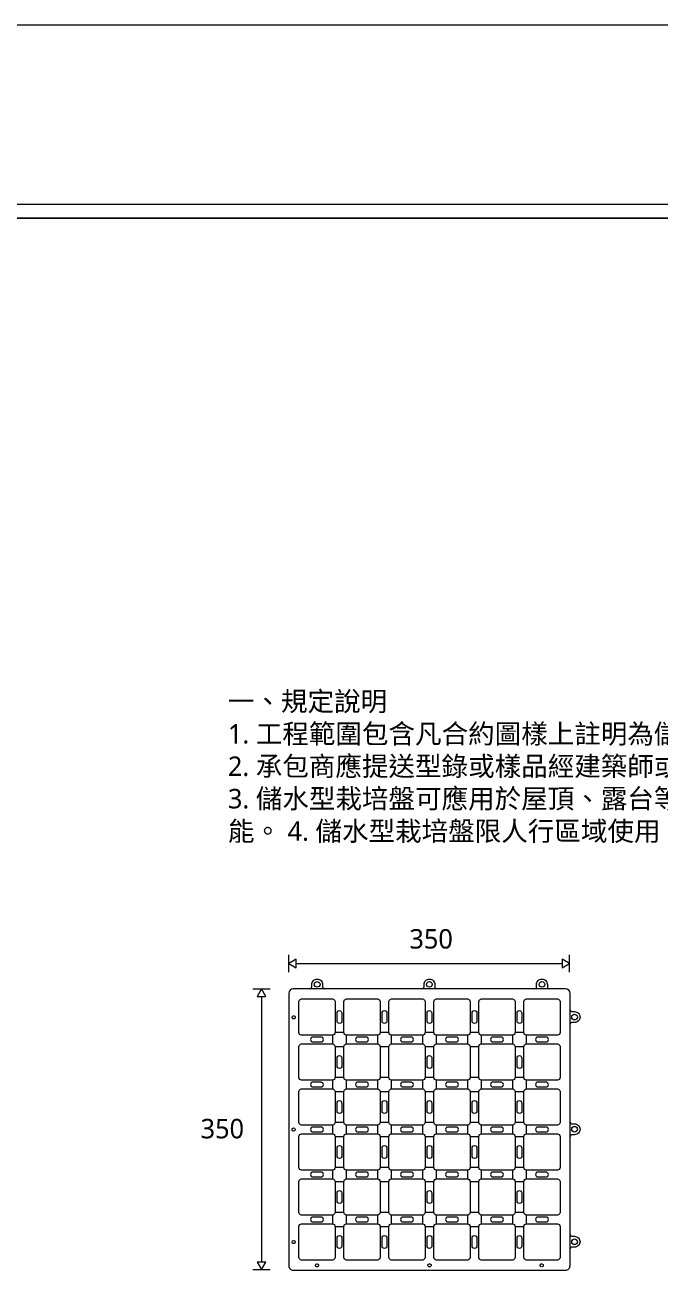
# Model space of a CAD drawing. Header units: millimetres. Extents: x 438 to 4638, y 478 to 3448.
# Drawn here: x 1989 to 2642, y 2168 to 3448 of the extents above; entities that cross this region are included whole.
import ezdxf

# ---------------------------------------------------------------- set-up
doc = ezdxf.new("R2010")
doc.units = ezdxf.units.MM
doc.linetypes.add('DASHED2', pattern=[0.375, 0.25, -0.125])
doc.linetypes.add('HIDDEN2', pattern=[0.1875, 0.125, -0.0625])
doc.styles.get("Standard").update_dxf_attribs({"font": 'arial.ttf'})
doc.styles.add('微軟正黑體-20', font='Microsoft JhengHei.ttf', dxfattribs={"height": 20})

msp = doc.modelspace()

# ---------------------------------------------------------------- linework, layer by layer
at = {"lineweight": 5}
for p, q in [((438.5, 3448.4, -163.2), (4638.5, 3448.4, -163.2)), ((625.5, 3249.6, -163.2), (4451.4, 3249.6, -163.2)), ((4451.4, 3249.6, -163.2), (625.5, 3249.6, -163.2)), ((2260.2, 2474.6), (2260.2, 2492.5)), ((2267.9, 2483.6), (2541.1, 2483.6)), ((2548.8, 2474.6), (2548.8, 2492.5)), ((2223.1, 2457.3), (2241, 2457.3)), ((2232, 2449.7), (2232, 2176.5)), ((2223.1, 2168.8), (2241, 2168.8))]:
    msp.add_line(p, q, dxfattribs=at)
at = {"color": 4, "lineweight": 5}
msp.add_line((4465.6, 3263.8, -163.2), (611.3, 3263.8, -163.2), dxfattribs=at)
at = {"lineweight": 5}
for points in [[(2267.9, 2488), (2260.2, 2483.6), (2267.9, 2479.1)], [(2541.1, 2479.1), (2548.8, 2483.6), (2541.1, 2488)], [(2236.5, 2449.7), (2232, 2457.3), (2227.6, 2449.7)], [(2227.6, 2176.5), (2232, 2168.8), (2236.5, 2176.5)]]:
    msp.add_lwpolyline(points, close=True, dxfattribs=at)
for points in [[(2296.8, 2457.3), (2281.9, 2457.3, 0.343778), (2283.8, 2459.7), (2283.8, 2462, -0.414214), (2289.4, 2467.5, -0.414214), (2294.9, 2462), (2294.9, 2459.7, 0.347226), (2296.8, 2457.3, 1.266373)], [(2412.2, 2457.3), (2397.3, 2457.3, 0.343778), (2399.2, 2459.7), (2399.2, 2462, -0.414214), (2404.8, 2467.5, -0.414214), (2410.3, 2462), (2410.3, 2459.7, 0.347226), (2412.2, 2457.3, 1.266373)], [(2527.9, 2457.3), (2512.9, 2457.3, 0.343778), (2514.8, 2459.7), (2514.8, 2462, -0.414214), (2520.4, 2467.5, -0.414214), (2526, 2462), (2526, 2459.7, 0.347226), (2527.9, 2457.3, 1.266373)], [(2309.8, 2432.6, -0.411357), (2312.3, 2435, -0.410844), (2314.7, 2432.6), (2314.7, 2424.3, -0.414225), (2312.3, 2421.8, -0.414202), (2309.8, 2424.3), (2309.8, 2432.6)], [(2356, 2432.6, -0.411357), (2358.5, 2435, -0.410844), (2361, 2432.6), (2361, 2424.3, -0.414225), (2358.5, 2421.8, -0.414202), (2356, 2424.3), (2356, 2432.6)], [(2402.3, 2432.6, -0.411357), (2404.8, 2435, -0.410844), (2407.2, 2432.6), (2407.2, 2424.3, -0.414225), (2404.8, 2421.8, -0.414202), (2402.3, 2424.3), (2402.3, 2432.6)], [(2448.5, 2432.6, -0.411357), (2451, 2435, -0.410844), (2453.5, 2432.6), (2453.5, 2424.3, -0.414225), (2451, 2421.8, -0.414202), (2448.5, 2424.3), (2448.5, 2432.6)], [(2494.8, 2432.6, -0.411357), (2497.3, 2435, -0.410844), (2499.7, 2432.6), (2499.7, 2424.3, -0.414225), (2497.3, 2421.8, -0.414202), (2494.8, 2424.3), (2494.8, 2432.6)], [(2549.3, 2421), (2549.3, 2435.9, 0.343778), (2551.7, 2434), (2553.9, 2434, -0.414214), (2559.5, 2428.4, -0.414214), (2553.9, 2422.9), (2551.7, 2422.9, 0.347226), (2549.3, 2421, 1.266373)], [(2285, 2402.8), (2293.3, 2402.8, 0.414197), (2295.7, 2405.3, 0.412492), (2293.3, 2407.8), (2285, 2407.8, 0.41735), (2282.5, 2405.3, 0.406288), (2285, 2402.8, -0.983708)], [(2305.1, 2409.8), (2305.1, 2400.8, -0.414114), (2307.7, 2398.2), (2316.8, 2398.2, -0.414354), (2319.4, 2400.8), (2319.4, 2409.8, -0.414114), (2316.8, 2412.5), (2307.7, 2412.5, -0.414114), (2305.1, 2409.8, 1.000341)], [(2331.3, 2402.8), (2339.5, 2402.8, 0.414197), (2342, 2405.3, 0.412492), (2339.5, 2407.8), (2331.2, 2407.8, 0.41735), (2328.8, 2405.3, 0.406288), (2331.2, 2402.8, -0.983708)], [(2351.4, 2409.9), (2351.4, 2400.8, -0.414114), (2354, 2398.2), (2363.1, 2398.2, -0.414354), (2365.7, 2400.8), (2365.7, 2409.9, -0.414114), (2363.1, 2412.5), (2354, 2412.5, -0.414114), (2351.4, 2409.9, 1.000341)], [(2377.5, 2402.8), (2385.8, 2402.8, 0.414197), (2388.2, 2405.3, 0.412492), (2385.8, 2407.8), (2377.5, 2407.8, 0.41735), (2375, 2405.3, 0.406288), (2377.5, 2402.8, -0.983708)], [(2397.6, 2409.9), (2397.6, 2400.8, -0.414114), (2400.2, 2398.2), (2409.3, 2398.2, -0.414354), (2411.9, 2400.8), (2411.9, 2409.9, -0.414114), (2409.3, 2412.5), (2400.2, 2412.5, -0.414114), (2397.6, 2409.9, 1.000341)], [(2423.8, 2402.8), (2432, 2402.8, 0.414197), (2434.5, 2405.3, 0.412492), (2432, 2407.8), (2423.7, 2407.8, 0.41735), (2421.3, 2405.3, 0.406288), (2423.7, 2402.8, -0.983708)], [(2443.9, 2409.9), (2443.9, 2400.8, -0.414114), (2446.5, 2398.2), (2455.5, 2398.2, -0.414354), (2458.2, 2400.8), (2458.2, 2409.9, -0.414114), (2455.5, 2412.5), (2446.5, 2412.5, -0.414114), (2443.9, 2409.9, 1.000341)], [(2470, 2402.8), (2478.3, 2402.8, 0.414197), (2480.7, 2405.3, 0.412492), (2478.3, 2407.8), (2470, 2407.8, 0.41735), (2467.5, 2405.3, 0.406288), (2470, 2402.8, -0.983708)], [(2490.1, 2409.9), (2490.1, 2400.8, -0.414114), (2492.7, 2398.2), (2501.8, 2398.2, -0.414354), (2504.4, 2400.8), (2504.4, 2409.9, -0.414114), (2501.8, 2412.5), (2492.7, 2412.5, -0.414114), (2490.1, 2409.9, 1.000341)], [(2516.2, 2402.8), (2524.5, 2402.8, 0.414197), (2527, 2405.3, 0.412492), (2524.5, 2407.8), (2516.2, 2407.8, 0.41735), (2513.8, 2405.3, 0.406288), (2516.2, 2402.8, -0.983708)], [(2309.8, 2386.3, -0.411357), (2312.3, 2388.8, -0.410844), (2314.7, 2386.3), (2314.7, 2378.1, -0.414225), (2312.3, 2375.6, -0.414202), (2309.8, 2378.1), (2309.8, 2386.3)], [(2402.3, 2386.3, -0.411357), (2404.8, 2388.8, -0.410844), (2407.2, 2386.3), (2407.2, 2378.1, -0.414225), (2404.8, 2375.6, -0.414202), (2402.3, 2378.1), (2402.3, 2386.3)], [(2494.8, 2386.3, -0.411357), (2497.3, 2388.8, -0.410844), (2499.7, 2386.3), (2499.7, 2378.1, -0.414225), (2497.3, 2375.6, -0.414202), (2494.8, 2378.1), (2494.8, 2386.3)], [(2285, 2356.6), (2293.3, 2356.6, 0.414197), (2295.7, 2359.1, 0.412492), (2293.3, 2361.5), (2285, 2361.5, 0.41735), (2282.5, 2359.1, 0.406288), (2285, 2356.6, -0.983708)], [(2305.1, 2363.6), (2305.1, 2354.5, -0.414114), (2307.7, 2351.9), (2316.8, 2351.9, -0.414354), (2319.4, 2354.5), (2319.4, 2363.6, -0.414114), (2316.8, 2366.2), (2307.7, 2366.2, -0.414114), (2305.1, 2363.6, 1.000341)], [(2331.3, 2356.6), (2339.5, 2356.6, 0.414197), (2342, 2359.1, 0.412492), (2339.5, 2361.5), (2331.2, 2361.5, 0.41735), (2328.8, 2359.1, 0.406288), (2331.2, 2356.6, -0.983708)], [(2351.4, 2363.6), (2351.4, 2354.5, -0.414114), (2354, 2351.9), (2363.1, 2351.9, -0.414354), (2365.7, 2354.5), (2365.7, 2363.6, -0.414114), (2363.1, 2366.2), (2354, 2366.2, -0.414114), (2351.4, 2363.6, 1.000341)], [(2377.5, 2356.6), (2385.8, 2356.6, 0.414197), (2388.2, 2359.1, 0.412492), (2385.8, 2361.5), (2377.5, 2361.5, 0.41735), (2375, 2359.1, 0.406288), (2377.5, 2356.6, -0.983708)], [(2397.6, 2363.6), (2397.6, 2354.5, -0.414114), (2400.2, 2351.9), (2409.3, 2351.9, -0.414354), (2411.9, 2354.5), (2411.9, 2363.6, -0.414114), (2409.3, 2366.2), (2400.2, 2366.2, -0.414114), (2397.6, 2363.6, 1.000341)], [(2423.8, 2356.6), (2432, 2356.6, 0.414197), (2434.5, 2359.1, 0.412492), (2432, 2361.5), (2423.7, 2361.5, 0.41735), (2421.3, 2359.1, 0.406288), (2423.7, 2356.6, -0.983708)], [(2443.9, 2363.6), (2443.9, 2354.5, -0.414114), (2446.5, 2351.9), (2455.5, 2351.9, -0.414354), (2458.2, 2354.5), (2458.2, 2363.6, -0.414114), (2455.5, 2366.2), (2446.5, 2366.2, -0.414114), (2443.9, 2363.6, 1.000341)], [(2470, 2356.6), (2478.3, 2356.6, 0.414197), (2480.7, 2359.1, 0.412492), (2478.3, 2361.5), (2470, 2361.5, 0.41735), (2467.5, 2359.1, 0.406288), (2470, 2356.6, -0.983708)], [(2490.1, 2363.6), (2490.1, 2354.5, -0.414114), (2492.7, 2351.9), (2501.8, 2351.9, -0.414354), (2504.4, 2354.5), (2504.4, 2363.6, -0.414114), (2501.8, 2366.2), (2492.7, 2366.2, -0.414114), (2490.1, 2363.6, 1.000341)], [(2516.2, 2356.6), (2524.5, 2356.6, 0.414197), (2527, 2359.1, 0.412492), (2524.5, 2361.5), (2516.2, 2361.5, 0.41735), (2513.8, 2359.1, 0.406288), (2516.2, 2356.6, -0.983708)], [(2309.8, 2340.1, -0.411357), (2312.3, 2342.5, -0.410844), (2314.7, 2340.1), (2314.7, 2331.8, -0.414225), (2312.3, 2329.3, -0.414202), (2309.8, 2331.8), (2309.8, 2340.1)], [(2356, 2340.1, -0.411357), (2358.5, 2342.5, -0.410844), (2361, 2340.1), (2361, 2331.8, -0.414225), (2358.5, 2329.3, -0.414202), (2356, 2331.8), (2356, 2340.1)], [(2402.3, 2340.1, -0.411357), (2404.8, 2342.5, -0.410844), (2407.2, 2340.1), (2407.2, 2331.8, -0.414225), (2404.8, 2329.3, -0.414202), (2402.3, 2331.8), (2402.3, 2340.1)], [(2448.5, 2340.1, -0.411357), (2451, 2342.5, -0.410844), (2453.5, 2340.1), (2453.5, 2331.8, -0.414225), (2451, 2329.3, -0.414202), (2448.5, 2331.8), (2448.5, 2340.1)], [(2494.8, 2340.1, -0.411357), (2497.3, 2342.5, -0.410844), (2499.7, 2340.1), (2499.7, 2331.8, -0.414225), (2497.3, 2329.3, -0.414202), (2494.8, 2331.8), (2494.8, 2340.1)], [(2305.1, 2317.4), (2305.1, 2308.3, -0.414114), (2307.7, 2305.7), (2316.8, 2305.7, -0.414354), (2319.4, 2308.3), (2319.4, 2317.4, -0.414114), (2316.8, 2320), (2307.7, 2320, -0.414114), (2305.1, 2317.4, 1.000341)], [(2351.4, 2317.4), (2351.4, 2308.3, -0.414114), (2354, 2305.7), (2363.1, 2305.7, -0.414354), (2365.7, 2308.3), (2365.7, 2317.4, -0.414114), (2363.1, 2320), (2354, 2320, -0.414114), (2351.4, 2317.4, 1.000341)], [(2397.6, 2317.4), (2397.6, 2308.3, -0.414114), (2400.2, 2305.7), (2409.3, 2305.7, -0.414354), (2411.9, 2308.3), (2411.9, 2317.4, -0.414114), (2409.3, 2320), (2400.2, 2320, -0.414114), (2397.6, 2317.4, 1.000341)], [(2443.9, 2317.4), (2443.9, 2308.3, -0.414114), (2446.5, 2305.7), (2455.5, 2305.7, -0.414354), (2458.2, 2308.3), (2458.2, 2317.4, -0.414114), (2455.5, 2320), (2446.5, 2320, -0.414114), (2443.9, 2317.4, 1.000341)], [(2490.1, 2317.4), (2490.1, 2308.3, -0.414114), (2492.7, 2305.7), (2501.8, 2305.7, -0.414354), (2504.4, 2308.3), (2504.4, 2317.4, -0.414114), (2501.8, 2320), (2492.7, 2320, -0.414114), (2490.1, 2317.4, 1.000341)], [(2549.3, 2305.6), (2549.3, 2320.5, 0.343778), (2551.7, 2318.6), (2553.9, 2318.6, -0.414214), (2559.5, 2313, -0.414214), (2553.9, 2307.5), (2551.7, 2307.5, 0.347226), (2549.3, 2305.6, 1.266373)], [(2285, 2310.3), (2293.3, 2310.3, 0.414197), (2295.7, 2312.8, 0.412492), (2293.3, 2315.3), (2285, 2315.3, 0.41735), (2282.5, 2312.8, 0.406288), (2285, 2310.3, -0.983708)], [(2331.3, 2310.3), (2339.5, 2310.3, 0.414197), (2342, 2312.8, 0.412492), (2339.5, 2315.3), (2331.2, 2315.3, 0.41735), (2328.8, 2312.8, 0.406288), (2331.2, 2310.3, -0.983708)], [(2377.5, 2310.3), (2385.8, 2310.3, 0.414197), (2388.2, 2312.8, 0.412492), (2385.8, 2315.3), (2377.5, 2315.3, 0.41735), (2375, 2312.8, 0.406288), (2377.5, 2310.3, -0.983708)], [(2423.8, 2310.3), (2432, 2310.3, 0.414197), (2434.5, 2312.8, 0.412492), (2432, 2315.3), (2423.7, 2315.3, 0.41735), (2421.3, 2312.8, 0.406288), (2423.7, 2310.3, -0.983708)], [(2470, 2310.3), (2478.3, 2310.3, 0.414197), (2480.7, 2312.8, 0.412492), (2478.3, 2315.3), (2470, 2315.3, 0.41735), (2467.5, 2312.8, 0.406288), (2470, 2310.3, -0.983708)], [(2516.2, 2310.3), (2524.5, 2310.3, 0.414197), (2527, 2312.8, 0.412492), (2524.5, 2315.3), (2516.2, 2315.3, 0.41735), (2513.8, 2312.8, 0.406288), (2516.2, 2310.3, -0.983708)], [(2309.8, 2293.8, -0.411357), (2312.3, 2296.3, -0.410844), (2314.7, 2293.8), (2314.7, 2285.6, -0.414225), (2312.3, 2283.1, -0.414202), (2309.8, 2285.6), (2309.8, 2293.8)], [(2356, 2293.8, -0.411357), (2358.5, 2296.3, -0.410844), (2361, 2293.8), (2361, 2285.6, -0.414225), (2358.5, 2283.1, -0.414202), (2356, 2285.6), (2356, 2293.8)], [(2402.3, 2293.8, -0.411357), (2404.8, 2296.3, -0.410844), (2407.2, 2293.8), (2407.2, 2285.6, -0.414225), (2404.8, 2283.1, -0.414202), (2402.3, 2285.6), (2402.3, 2293.8)], [(2448.5, 2293.8, -0.411357), (2451, 2296.3, -0.410844), (2453.5, 2293.8), (2453.5, 2285.6, -0.414225), (2451, 2283.1, -0.414202), (2448.5, 2285.6), (2448.5, 2293.8)], [(2494.8, 2293.8, -0.411357), (2497.3, 2296.3, -0.410844), (2499.7, 2293.8), (2499.7, 2285.6, -0.414225), (2497.3, 2283.1, -0.414202), (2494.8, 2285.6), (2494.8, 2293.8)], [(2285, 2264.1), (2293.3, 2264.1, 0.414197), (2295.7, 2266.6, 0.412492), (2293.3, 2269), (2285, 2269, 0.41735), (2282.5, 2266.6, 0.406288), (2285, 2264.1, -0.983708)], [(2305.1, 2271.1), (2305.1, 2262, -0.414114), (2307.7, 2259.4), (2316.8, 2259.4, -0.414354), (2319.4, 2262), (2319.4, 2271.1, -0.414114), (2316.8, 2273.7), (2307.7, 2273.7, -0.414114), (2305.1, 2271.1, 1.000341)], [(2331.3, 2264.1), (2339.5, 2264.1, 0.414197), (2342, 2266.6, 0.412492), (2339.5, 2269), (2331.2, 2269, 0.41735), (2328.8, 2266.6, 0.406288), (2331.2, 2264.1, -0.983708)], [(2351.4, 2271.1), (2351.4, 2262.1, -0.414114), (2354, 2259.5), (2363.1, 2259.5, -0.414354), (2365.7, 2262.1), (2365.7, 2271.1, -0.414114), (2363.1, 2273.7), (2354, 2273.7, -0.414114), (2351.4, 2271.1, 1.000341)], [(2377.5, 2264.1), (2385.8, 2264.1, 0.414197), (2388.2, 2266.6, 0.412492), (2385.8, 2269), (2377.5, 2269, 0.41735), (2375, 2266.6, 0.406288), (2377.5, 2264.1, -0.983708)], [(2397.6, 2271.1), (2397.6, 2262.1, -0.414114), (2400.2, 2259.5), (2409.3, 2259.5, -0.414354), (2411.9, 2262.1), (2411.9, 2271.1, -0.414114), (2409.3, 2273.7), (2400.2, 2273.7, -0.414114), (2397.6, 2271.1, 1.000341)], [(2423.8, 2264.1), (2432, 2264.1, 0.414197), (2434.5, 2266.6, 0.412492), (2432, 2269), (2423.7, 2269, 0.41735), (2421.3, 2266.6, 0.406288), (2423.7, 2264.1, -0.983708)], [(2443.9, 2271.1), (2443.9, 2262.1, -0.414114), (2446.5, 2259.5), (2455.5, 2259.5, -0.414354), (2458.2, 2262.1), (2458.2, 2271.1, -0.414114), (2455.5, 2273.7), (2446.5, 2273.7, -0.414114), (2443.9, 2271.1, 1.000341)], [(2470, 2264.1), (2478.3, 2264.1, 0.414197), (2480.7, 2266.6, 0.412492), (2478.3, 2269), (2470, 2269, 0.41735), (2467.5, 2266.6, 0.406288), (2470, 2264.1, -0.983708)], [(2490.1, 2271.1), (2490.1, 2262.1, -0.414114), (2492.7, 2259.5), (2501.8, 2259.5, -0.414354), (2504.4, 2262.1), (2504.4, 2271.1, -0.414114), (2501.8, 2273.7), (2492.7, 2273.7, -0.414114), (2490.1, 2271.1, 1.000341)], [(2516.2, 2264.1), (2524.5, 2264.1, 0.414197), (2527, 2266.6, 0.412492), (2524.5, 2269), (2516.2, 2269, 0.41735), (2513.8, 2266.6, 0.406288), (2516.2, 2264.1, -0.983708)], [(2309.8, 2247.6, -0.411357), (2312.3, 2250, -0.410844), (2314.7, 2247.6), (2314.7, 2239.3, -0.414225), (2312.3, 2236.8, -0.414202), (2309.8, 2239.3), (2309.8, 2247.6)], [(2402.3, 2247.6, -0.411357), (2404.8, 2250, -0.410844), (2407.2, 2247.6), (2407.2, 2239.3, -0.414225), (2404.8, 2236.8, -0.414202), (2402.3, 2239.3), (2402.3, 2247.6)], [(2494.8, 2247.6, -0.411357), (2497.3, 2250, -0.410844), (2499.7, 2247.6), (2499.7, 2239.3, -0.414225), (2497.3, 2236.8, -0.414202), (2494.8, 2239.3), (2494.8, 2247.6)], [(2305.1, 2224.9), (2305.1, 2215.8, -0.414114), (2307.7, 2213.2), (2316.8, 2213.2, -0.414354), (2319.4, 2215.8), (2319.4, 2224.9, -0.414114), (2316.8, 2227.5), (2307.7, 2227.5, -0.414114), (2305.1, 2224.9, 1.000341)], [(2351.4, 2224.9), (2351.4, 2215.8, -0.414114), (2354, 2213.2), (2363.1, 2213.2, -0.414354), (2365.7, 2215.8), (2365.7, 2224.9, -0.414114), (2363.1, 2227.5), (2354, 2227.5, -0.414114), (2351.4, 2224.9, 1.000341)], [(2397.6, 2224.9), (2397.6, 2215.8, -0.414114), (2400.2, 2213.2), (2409.3, 2213.2, -0.414354), (2411.9, 2215.8), (2411.9, 2224.9, -0.414114), (2409.3, 2227.5), (2400.2, 2227.5, -0.414114), (2397.6, 2224.9, 1.000341)], [(2443.9, 2224.9), (2443.9, 2215.8, -0.414114), (2446.5, 2213.2), (2455.5, 2213.2, -0.414354), (2458.2, 2215.8), (2458.2, 2224.9, -0.414114), (2455.5, 2227.5), (2446.5, 2227.5, -0.414114), (2443.9, 2224.9, 1.000341)], [(2490.1, 2224.9), (2490.1, 2215.8, -0.414114), (2492.7, 2213.2), (2501.8, 2213.2, -0.414354), (2504.4, 2215.8), (2504.4, 2224.9, -0.414114), (2501.8, 2227.5), (2492.7, 2227.5, -0.414114), (2490.1, 2224.9, 1.000341)], [(2285, 2217.8), (2293.3, 2217.8, 0.414197), (2295.7, 2220.3, 0.412492), (2293.3, 2222.8), (2285, 2222.8, 0.41735), (2282.5, 2220.3, 0.406288), (2285, 2217.8, -0.983708)], [(2331.3, 2217.8), (2339.5, 2217.8, 0.414197), (2342, 2220.3, 0.412492), (2339.5, 2222.8), (2331.2, 2222.8, 0.41735), (2328.8, 2220.3, 0.406288), (2331.2, 2217.8, -0.983708)], [(2377.5, 2217.8), (2385.8, 2217.8, 0.414197), (2388.2, 2220.3, 0.412492), (2385.8, 2222.8), (2377.5, 2222.8, 0.41735), (2375, 2220.3, 0.406288), (2377.5, 2217.8, -0.983708)], [(2423.8, 2217.8), (2432, 2217.8, 0.414197), (2434.5, 2220.3, 0.412492), (2432, 2222.8), (2423.7, 2222.8, 0.41735), (2421.3, 2220.3, 0.406288), (2423.7, 2217.8, -0.983708)], [(2470, 2217.8), (2478.3, 2217.8, 0.414197), (2480.7, 2220.3, 0.412492), (2478.3, 2222.8), (2470, 2222.8, 0.41735), (2467.5, 2220.3, 0.406288), (2470, 2217.8, -0.983708)], [(2516.2, 2217.8), (2524.5, 2217.8, 0.414197), (2527, 2220.3, 0.412492), (2524.5, 2222.8), (2516.2, 2222.8, 0.41735), (2513.8, 2220.3, 0.406288), (2516.2, 2217.8, -0.983708)], [(2309.8, 2201.3, -0.411357), (2312.3, 2203.8, -0.410844), (2314.7, 2201.3), (2314.7, 2193.1, -0.414225), (2312.3, 2190.6, -0.414202), (2309.8, 2193.1), (2309.8, 2201.3)], [(2356, 2201.3, -0.411357), (2358.5, 2203.8, -0.410844), (2361, 2201.3), (2361, 2193.1, -0.414225), (2358.5, 2190.6, -0.414202), (2356, 2193.1), (2356, 2201.3)], [(2402.3, 2201.3, -0.411357), (2404.8, 2203.8, -0.410844), (2407.2, 2201.3), (2407.2, 2193.1, -0.414225), (2404.8, 2190.6, -0.414202), (2402.3, 2193.1), (2402.3, 2201.3)], [(2448.5, 2201.3, -0.411357), (2451, 2203.8, -0.410844), (2453.5, 2201.3), (2453.5, 2193.1, -0.414225), (2451, 2190.6, -0.414202), (2448.5, 2193.1), (2448.6, 2201.3)], [(2494.8, 2201.3, -0.411357), (2497.3, 2203.8, -0.410844), (2499.7, 2201.3), (2499.7, 2193.1, -0.414225), (2497.3, 2190.6, -0.414202), (2494.8, 2193.1), (2494.8, 2201.3)], [(2549.3, 2190), (2549.3, 2204.9, 0.343778), (2551.7, 2203), (2553.9, 2203, -0.414214), (2559.5, 2197.4, -0.414214), (2553.9, 2191.9), (2551.7, 2191.9, 0.347226), (2549.3, 2190, 1.266373)]]:
    msp.add_lwpolyline(points, format="xyb", dxfattribs=at)
for points in [[(2264.8, 2457.3, 0.414189), (2260.2, 2452.8), (2260.2, 2172.8, 0.414214), (2264.8, 2168.3), (2544.7, 2168.3, 0.414214), (2549.3, 2172.8), (2549.3, 2452.8, 0.40139), (2544.7, 2457.3), (2264.8, 2457.3, 0.00001)], [(2305.1, 2409.8), (2273.2, 2409.8, -0.414114), (2270.6, 2412.5), (2270.6, 2444.4, -0.414313), (2273.2, 2447), (2305.1, 2447, -0.414114), (2307.7, 2444.4), (2307.7, 2412.5, -0.414214)], [(2351.4, 2409.8), (2319.4, 2409.8, -0.414114), (2316.8, 2412.5), (2316.8, 2444.4, -0.414313), (2319.4, 2447), (2351.4, 2447, -0.414114), (2354, 2444.4), (2354, 2412.5, -0.414214)], [(2397.6, 2409.8), (2365.7, 2409.8, -0.414114), (2363.1, 2412.5), (2363.1, 2444.4, -0.414313), (2365.7, 2447), (2397.6, 2447, -0.414114), (2400.2, 2444.4), (2400.2, 2412.5, -0.414214)], [(2443.9, 2409.8), (2411.9, 2409.8, -0.414114), (2409.3, 2412.5), (2409.3, 2444.4, -0.414313), (2411.9, 2447), (2443.9, 2447, -0.414114), (2446.5, 2444.4), (2446.5, 2412.5, -0.414214)], [(2490.1, 2409.8), (2458.2, 2409.8, -0.414114), (2455.5, 2412.5), (2455.5, 2444.4, -0.414313), (2458.2, 2447), (2490.1, 2447, -0.414114), (2492.7, 2444.4), (2492.7, 2412.5, -0.414214)], [(2536.4, 2409.8), (2504.4, 2409.8, -0.414114), (2501.8, 2412.5), (2501.8, 2444.4, -0.414313), (2504.4, 2447), (2536.4, 2447, -0.414114), (2539, 2444.4), (2539, 2412.5, -0.414214)], [(2305.1, 2363.6), (2273.2, 2363.6, -0.414114), (2270.6, 2366.2), (2270.6, 2398.2, -0.414313), (2273.2, 2400.8), (2305.1, 2400.8, -0.414114), (2307.7, 2398.2), (2307.7, 2366.2, -0.414214)], [(2351.4, 2363.6), (2319.4, 2363.6, -0.414114), (2316.8, 2366.2), (2316.8, 2398.2, -0.414313), (2319.4, 2400.8), (2351.4, 2400.8, -0.414114), (2354, 2398.2), (2354, 2366.2, -0.414214)], [(2397.6, 2363.6), (2365.7, 2363.6, -0.414114), (2363.1, 2366.2), (2363.1, 2398.2, -0.414313), (2365.7, 2400.8), (2397.6, 2400.8, -0.414114), (2400.2, 2398.2), (2400.2, 2366.2, -0.414214)], [(2443.9, 2363.6), (2411.9, 2363.6, -0.414114), (2409.3, 2366.2), (2409.3, 2398.2, -0.414313), (2411.9, 2400.8), (2443.9, 2400.8, -0.414114), (2446.5, 2398.2), (2446.5, 2366.2, -0.414214)], [(2490.1, 2363.6), (2458.2, 2363.6, -0.414114), (2455.5, 2366.2), (2455.5, 2398.2, -0.414313), (2458.2, 2400.8), (2490.1, 2400.8, -0.414114), (2492.7, 2398.2), (2492.7, 2366.2, -0.414214)], [(2536.4, 2363.6), (2504.4, 2363.6, -0.414114), (2501.8, 2366.2), (2501.8, 2398.2, -0.414313), (2504.4, 2400.8), (2536.4, 2400.8, -0.414114), (2539, 2398.2), (2539, 2366.2, -0.414214)], [(2305.1, 2317.4), (2273.2, 2317.4, -0.414114), (2270.6, 2320), (2270.6, 2351.9, -0.414313), (2273.2, 2354.5), (2305.1, 2354.5, -0.414114), (2307.7, 2351.9), (2307.7, 2320, -0.414214)], [(2351.4, 2317.4), (2319.4, 2317.4, -0.414114), (2316.8, 2320), (2316.8, 2351.9, -0.414313), (2319.4, 2354.5), (2351.4, 2354.5, -0.414114), (2354, 2351.9), (2354, 2320, -0.414214)], [(2397.6, 2317.4), (2365.7, 2317.4, -0.414114), (2363.1, 2320), (2363.1, 2351.9, -0.414313), (2365.7, 2354.5), (2397.6, 2354.5, -0.414114), (2400.2, 2351.9), (2400.2, 2320, -0.414214)], [(2443.9, 2317.4), (2411.9, 2317.4, -0.414114), (2409.3, 2320), (2409.3, 2351.9, -0.414313), (2411.9, 2354.5), (2443.9, 2354.5, -0.414114), (2446.5, 2351.9), (2446.5, 2320, -0.414214)], [(2490.1, 2317.4), (2458.2, 2317.4, -0.414114), (2455.5, 2320), (2455.5, 2351.9, -0.414313), (2458.2, 2354.5), (2490.1, 2354.5, -0.414114), (2492.7, 2351.9), (2492.7, 2320, -0.414214)], [(2536.4, 2317.4), (2504.4, 2317.4, -0.414114), (2501.8, 2320), (2501.8, 2351.9, -0.414313), (2504.4, 2354.5), (2536.4, 2354.5, -0.414114), (2539, 2351.9), (2539, 2320, -0.414214)], [(2305.1, 2271.1), (2273.2, 2271.1, -0.414114), (2270.6, 2273.7), (2270.6, 2305.7, -0.414313), (2273.2, 2308.3), (2305.1, 2308.3, -0.414114), (2307.7, 2305.7), (2307.7, 2273.7, -0.414214)], [(2351.4, 2271.1), (2319.4, 2271.1, -0.414114), (2316.8, 2273.7), (2316.8, 2305.7, -0.414313), (2319.4, 2308.3), (2351.4, 2308.3, -0.414114), (2354, 2305.7), (2354, 2273.7, -0.414214)], [(2397.6, 2271.1), (2365.7, 2271.1, -0.414114), (2363.1, 2273.7), (2363.1, 2305.7, -0.414313), (2365.7, 2308.3), (2397.6, 2308.3, -0.414114), (2400.2, 2305.7), (2400.2, 2273.7, -0.414214)], [(2443.9, 2271.1), (2411.9, 2271.1, -0.414114), (2409.3, 2273.7), (2409.3, 2305.7, -0.414313), (2411.9, 2308.3), (2443.9, 2308.3, -0.414114), (2446.5, 2305.7), (2446.5, 2273.7, -0.414214)], [(2490.1, 2271.1), (2458.2, 2271.1, -0.414114), (2455.5, 2273.7), (2455.5, 2305.7, -0.414313), (2458.2, 2308.3), (2490.1, 2308.3, -0.414114), (2492.7, 2305.7), (2492.7, 2273.7, -0.414214)], [(2536.4, 2271.1), (2504.4, 2271.1, -0.414114), (2501.8, 2273.7), (2501.8, 2305.7, -0.414313), (2504.4, 2308.3), (2536.4, 2308.3, -0.414114), (2539, 2305.7), (2539, 2273.7, -0.414214)], [(2305.1, 2224.9), (2273.2, 2224.9, -0.414114), (2270.6, 2227.5), (2270.6, 2259.4, -0.414313), (2273.2, 2262), (2305.1, 2262, -0.414114), (2307.7, 2259.4), (2307.7, 2227.5, -0.414214)], [(2351.4, 2224.9), (2319.4, 2224.9, -0.414114), (2316.8, 2227.5), (2316.8, 2259.4, -0.414313), (2319.4, 2262), (2351.4, 2262, -0.414114), (2354, 2259.4), (2354, 2227.5, -0.414214)], [(2397.6, 2224.9), (2365.7, 2224.9, -0.414114), (2363.1, 2227.5), (2363.1, 2259.4, -0.414313), (2365.7, 2262), (2397.6, 2262, -0.414114), (2400.2, 2259.4), (2400.2, 2227.5, -0.414214)], [(2443.9, 2224.9), (2411.9, 2224.9, -0.414114), (2409.3, 2227.5), (2409.3, 2259.4, -0.414313), (2411.9, 2262), (2443.9, 2262, -0.414114), (2446.5, 2259.4), (2446.5, 2227.5, -0.414214)], [(2490.1, 2224.9), (2458.2, 2224.9, -0.414114), (2455.5, 2227.5), (2455.5, 2259.4, -0.414313), (2458.2, 2262), (2490.1, 2262, -0.414114), (2492.7, 2259.4), (2492.7, 2227.5, -0.414214)], [(2536.4, 2224.9), (2504.4, 2224.9, -0.414114), (2501.8, 2227.5), (2501.8, 2259.4, -0.414313), (2504.4, 2262), (2536.4, 2262, -0.414114), (2539, 2259.4), (2539, 2227.5, -0.414214)], [(2305.1, 2178.6), (2273.2, 2178.6, -0.414114), (2270.6, 2181.2), (2270.6, 2213.2, -0.414313), (2273.2, 2215.8), (2305.1, 2215.8, -0.414114), (2307.7, 2213.2), (2307.7, 2181.2, -0.414214)], [(2351.4, 2178.6), (2319.4, 2178.6, -0.414114), (2316.8, 2181.2), (2316.8, 2213.2, -0.414313), (2319.4, 2215.8), (2351.4, 2215.8, -0.414114), (2354, 2213.2), (2354, 2181.2, -0.414214)], [(2397.6, 2178.6), (2365.7, 2178.6, -0.414114), (2363.1, 2181.2), (2363.1, 2213.2, -0.414313), (2365.7, 2215.8), (2397.6, 2215.8, -0.414114), (2400.2, 2213.2), (2400.2, 2181.2, -0.414214)], [(2443.9, 2178.6), (2411.9, 2178.6, -0.414114), (2409.3, 2181.2), (2409.3, 2213.2, -0.414313), (2411.9, 2215.8), (2443.9, 2215.8, -0.414114), (2446.5, 2213.2), (2446.5, 2181.2, -0.414214)], [(2490.1, 2178.6), (2458.2, 2178.6, -0.414114), (2455.5, 2181.2), (2455.5, 2213.2, -0.414313), (2458.2, 2215.8), (2490.1, 2215.8, -0.414114), (2492.7, 2213.2), (2492.7, 2181.2, -0.414214)], [(2536.4, 2178.6), (2504.4, 2178.6, -0.414114), (2501.8, 2181.2), (2501.8, 2213.2, -0.414313), (2504.4, 2215.8), (2536.4, 2215.8, -0.414114), (2539, 2213.2), (2539, 2181.2, -0.414214)]]:
    msp.add_lwpolyline(points, format="xyb", close=True, dxfattribs=at)
for centre in [(2289.4, 2462), (2404.7, 2462), (2520.4, 2462), (2553.9, 2428.4), (2553.9, 2313.1), (2553.9, 2197.4)]:
    msp.add_circle(centre, 2.89, dxfattribs=at)
at = {"linetype": 'HIDDEN2', "lineweight": 5, "ltscale": 4}
for centre in [(2265.1, 2428.2), (2265.1, 2312.8)]:
    msp.add_circle(centre, 1.63, dxfattribs=at)
at = {"linetype": 'DASHED2', "lineweight": 5, "ltscale": 4}
for centre in [(2265.1, 2197.2), (2289.1, 2173.2), (2404.8, 2173.2), (2520.1, 2173.2)]:
    msp.add_circle(centre, 1.63, dxfattribs=at)

# ---------------------------------------------------------------- texts
at = {"lineweight": 5, "insert": (2197.6, 2763), "char_height": 20, "attachment_point": 1}
msp.add_mtext_dynamic_manual_height_columns('{\\fMicrosoft JhengHei|b0|i0|c136|p34;一、規定說明\\P\\fMicrosoft JhengHei|b0|i0|c0|p34;1. \\fMicrosoft JhengHei|b0|i0|c136|p34;工程範圍包含凡合約圖樣上註明為儲水栽培盤，包括材料、人工及一切機具。 \\P\\fMicrosoft JhengHei|b0|i0|c0|p34;2. \\fMicrosoft JhengHei|b0|i0|c136|p34;承包商應提送型錄或樣品經建築師或設計監造認可，方可施工。 \\P\\fMicrosoft JhengHei|b0|i0|c0|p34;3. \\fMicrosoft JhengHei|b0|i0|c136|p34;儲水型栽培盤可應用於屋頂、露台等人工地盤綠化，有效儲水同時保有排水功能。 \\fMicrosoft JhengHei|b0|i0|c0|p34;4. \\fMicrosoft JhengHei|b0|i0|c136|p34;儲水型栽培盤限人行區域使用。}', width=973.283, gutter_width=12.5, heights=[0], dxfattribs=at)
at = {"lineweight": 5, "char_height": 20, "attachment_point": 4, "style": '微軟正黑體-20'}
for insert, width in [((2384.1, 2508.7), 66.475), ((2169.5, 2313.6), 45.003)]:
    msp.add_mtext('350', dxfattribs=dict(at, insert=insert, width=width))

doc.saveas('drawing.dxf')
